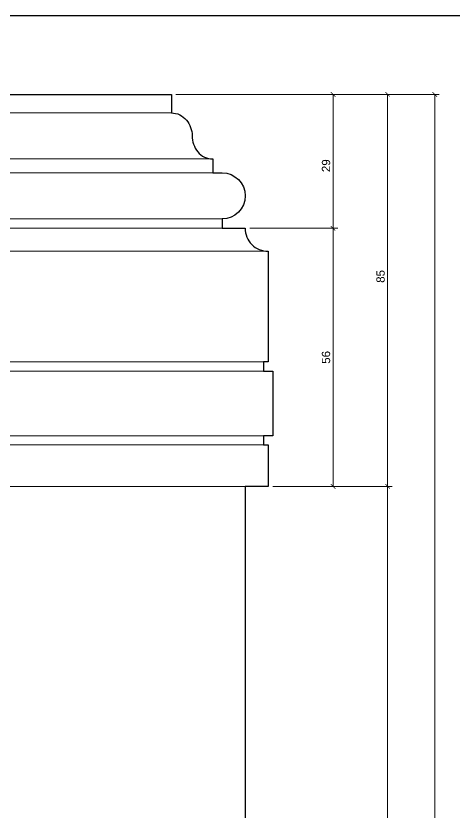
# Model space of a CAD drawing. Header units: inches. Extents: x 232 to 727, y -715 to -385.
# Drawn here: x 501.4 to 596.5, y -557.3 to -384.6 of the extents above; entities that cross this region are included whole.
import ezdxf

# ---------------------------------------------------------------- set-up
doc = ezdxf.new("R2010")
doc.units = ezdxf.units.IN
doc.header["$MEASUREMENT"] = 0
doc.styles.get("Standard").update_dxf_attribs({"font": 'arial.ttf'})
doc.dimstyles.new('M_1', dxfattribs={"dimtxt": 1.8, "dimasz": 1, "dimexe": 1, "dimexo": 1, "dimgap": 0.6, "dimtad": 1, "dimdec": 0, "dimdsep": 46, "dimtxsty": 'Standard', "dimblk": 'ARCHTICK', "dimcen": -5, "dimclrd": 7, "dimclre": 7, "dimclrt": 7, "dimadec": 0, "dimazin": 0, "dimtfac": 1, "dimtdec": 0, "dimtmove": 0, "dimatfit": 3, "dimfxl": 1, "dimtolj": 1, "dimtzin": 0, "dimlwd": 5, "dimlwe": 5, "dimarcsym": 0})

# ---------------------------------------------------------------- blocks, each defined once
blk = doc.blocks.new('_ArchTick')
at = {"color": 0, "linetype": 'ByBlock', "const_width": 0.15}
blk.add_lwpolyline([(-0.5, -0.5), (0.5, 0.5)], dxfattribs=at)
blk = doc.blocks.new('*D31')
at = {"color": 7, "lineweight": 5, "ltscale": 1000, "transparency": 16777216}
for p, q in [((552.13, -430.66), (571.21, -430.66)), ((570.21, -430.66), (570.21, -486.63)), ((557.13, -486.63), (571.21, -486.63))]:
    blk.add_line(p, q, dxfattribs=at)
at = {"layer": 'Defpoints', "color": 0, "ltscale": 1000, "transparency": 16777216}
for p in [(551.13, -430.66), (556.13, -486.63), (570.21, -486.63)]:
    blk.add_point(p, dxfattribs=at)
at = {"color": 7, "lineweight": 5, "ltscale": 1000, "transparency": 16777216}
for p, rotation in [((570.21, -430.66), 90), ((570.21, -486.63), 270)]:
    blk.add_blockref('_ArchTick', p, dxfattribs=dict(at, rotation=rotation))
at = {"color": 7, "ltscale": 1000, "transparency": 16777216, "insert": (568.69, -458.65), "char_height": 1.8, "attachment_point": 5, "rotation": 90}
blk.add_mtext('\\A1;56', dxfattribs=at)
blk = doc.blocks.new('*D30')
at = {"color": 7, "lineweight": 5, "ltscale": 1000, "transparency": 16777216}
for p, q in [((536.14, -401.63), (571.21, -401.63)), ((570.21, -401.63), (570.21, -430.66)), ((552.13, -430.66), (571.21, -430.66))]:
    blk.add_line(p, q, dxfattribs=at)
at = {"layer": 'Defpoints', "color": 0, "ltscale": 1000, "transparency": 16777216}
for p in [(535.14, -401.63), (551.13, -430.66), (570.21, -430.66)]:
    blk.add_point(p, dxfattribs=at)
at = {"color": 7, "lineweight": 5, "ltscale": 1000, "transparency": 16777216}
for p, rotation in [((570.21, -401.63), 90), ((570.21, -430.66), 270)]:
    blk.add_blockref('_ArchTick', p, dxfattribs=dict(at, rotation=rotation))
at = {"color": 7, "ltscale": 1000, "transparency": 16777216, "insert": (568.69, -417.09), "char_height": 1.8, "attachment_point": 5, "rotation": 90}
blk.add_mtext('\\A1;29', dxfattribs=at)
blk = doc.blocks.new('*D29')
at = {"color": 7, "lineweight": 5, "ltscale": 1000, "transparency": 16777216}
for p, q in [((557.13, -486.63), (583.04, -486.63)), ((582.04, -486.63), (582.04, -701.63)), ((552.14, -701.63), (583.04, -701.63))]:
    blk.add_line(p, q, dxfattribs=at)
at = {"layer": 'Defpoints', "color": 0, "ltscale": 1000, "transparency": 16777216}
for p in [(556.13, -486.63), (551.14, -701.63), (582.04, -701.63)]:
    blk.add_point(p, dxfattribs=at)
at = {"color": 7, "lineweight": 5, "ltscale": 1000, "transparency": 16777216}
for p, rotation in [((582.04, -486.63), 90), ((582.04, -701.63), 270)]:
    blk.add_blockref('_ArchTick', p, dxfattribs=dict(at, rotation=rotation))
at = {"color": 7, "ltscale": 1000, "transparency": 16777216, "insert": (580.52, -594.13), "char_height": 1.8, "attachment_point": 5, "rotation": 90}
blk.add_mtext('\\A1;215', dxfattribs=at)
blk = doc.blocks.new('*D28')
at = {"color": 7, "lineweight": 5, "ltscale": 1000, "transparency": 16777216}
for p, q in [((536.14, -401.63), (583.04, -401.63)), ((582.04, -401.63), (582.04, -486.63)), ((557.13, -486.63), (583.04, -486.63))]:
    blk.add_line(p, q, dxfattribs=at)
at = {"layer": 'Defpoints', "color": 0, "ltscale": 1000, "transparency": 16777216}
for p in [(535.14, -401.63), (556.13, -486.63), (582.04, -486.63)]:
    blk.add_point(p, dxfattribs=at)
at = {"color": 7, "lineweight": 5, "ltscale": 1000, "transparency": 16777216}
for p, rotation in [((582.04, -401.63), 90), ((582.04, -486.63), 270)]:
    blk.add_blockref('_ArchTick', p, dxfattribs=dict(at, rotation=rotation))
at = {"color": 7, "ltscale": 1000, "transparency": 16777216, "insert": (580.52, -441.09), "char_height": 1.8, "attachment_point": 5, "rotation": 90}
blk.add_mtext('\\A1;85', dxfattribs=at)
blk = doc.blocks.new('*D22')
at = {"color": 7, "lineweight": 5, "ltscale": 1000, "transparency": 16777216}
for p, q in [((536.14, -401.63), (593.25, -401.63)), ((592.25, -401.63), (592.25, -701.63)), ((552.14, -701.63), (593.25, -701.63))]:
    blk.add_line(p, q, dxfattribs=at)
at = {"layer": 'Defpoints', "color": 0, "ltscale": 1000, "transparency": 16777216}
for p in [(535.14, -401.63), (551.14, -701.63), (592.25, -701.63)]:
    blk.add_point(p, dxfattribs=at)
at = {"color": 7, "lineweight": 5, "ltscale": 1000, "transparency": 16777216}
for p, rotation in [((592.25, -401.63), 90), ((592.25, -701.63), 270)]:
    blk.add_blockref('_ArchTick', p, dxfattribs=dict(at, rotation=rotation))
at = {"color": 7, "ltscale": 1000, "transparency": 16777216, "insert": (590.73, -566.9), "char_height": 1.8, "attachment_point": 5, "rotation": 90}
blk.add_mtext('\\A1;300', dxfattribs=at)

msp = doc.modelspace()

# ---------------------------------------------------------------- linework, layer by layer
at = {"color": 7, "lineweight": 15, "ltscale": 1000}
for p, q in [((415.89, -405.63), (535.14, -405.63)), ((424.94, -415.63), (544.13, -415.63)), ((544.13, -418.63), (424.94, -418.63)), ((426.94, -428.63), (546.14, -428.63)), ((546.14, -430.63), (426.94, -430.63)), ((436.89, -435.63), (556.13, -435.63)), ((436.89, -459.63), (555.44, -459.63)), ((437.89, -461.63), (556.13, -461.63)), ((437.89, -475.63), (556.77, -475.63)), ((436.89, -477.63), (555.63, -477.63)), ((436.89, -486.63), (551.14, -486.63))]:
    msp.add_line(p, q, dxfattribs=at)
at = {"color": 6, "ltscale": 1000}
msp.add_lwpolyline([(232.21, -714.61), (727.21, -714.61), (727.21, -384.61), (232.21, -384.61)], close=True, dxfattribs=at)
at = {"color": 7}
msp.add_lwpolyline([(411.89, -401.63), (535.14, -401.63), (535.14, -405.63, -0.220477), (538.4, -407.19, -0.175789), (539.64, -410.6, 0.17915), (540.87, -414.07, 0.220467), (544.13, -415.63), (544.13, -418.63), (546.14, -418.63, -0.999984), (546.14, -428.63), (546.14, -430.63), (551.13, -430.63, 0.417667), (556.13, -435.63), (556.13, -459.63), (555.13, -459.63), (555.13, -461.63), (557.13, -461.63), (557.14, -475.63), (555.13, -475.63), (555.13, -477.63), (556.13, -477.63), (556.13, -486.63), (551.14, -486.63), (551.14, -701.63)], format="xyb", dxfattribs=at)

# ---------------------------------------------------------------- dimensions: what is measured, and where the dimension line sits
at = {"color": 7, "ltscale": 1000}
for base, p2, picture, middle in [((570.21, -430.66), (551.13, -430.66), '*D30', (570.21, -417.09)), ((582.04, -486.63), (556.13, -486.63), '*D28', (582.04, -441.09))]:
    dim = msp.add_linear_dim(base=base, p1=(535.14, -401.63), p2=p2, angle=90, dimstyle='M_1', dxfattribs=at)
    dim.commit()
    dim.dimension.update_dxf_attribs({"geometry": picture, "text_midpoint": middle, "dimtype": 128})
at = {"color": 5, "ltscale": 1000}
dim = msp.add_linear_dim(base=(592.25, -701.63), p1=(535.14, -401.63), p2=(551.14, -701.63), angle=90, dimstyle='M_1', dxfattribs=at)
dim.commit()
dim.dimension.update_dxf_attribs({"geometry": '*D22', "text_midpoint": (592.25, -566.9), "dimtype": 128})
at = {"color": 7, "ltscale": 1000}
for base, p1, p2, picture, middle in [((570.21, -486.63), (551.13, -430.66), (556.13, -486.63), '*D31', (568.69, -458.65)), ((582.04, -701.63), (556.13, -486.63), (551.14, -701.63), '*D29', (580.52, -594.13))]:
    dim = msp.add_linear_dim(base=base, p1=p1, p2=p2, angle=90, dimstyle='M_1', dxfattribs=at)
    dim.commit()
    dim.dimension.update_dxf_attribs({"geometry": picture, "text_midpoint": middle})

doc.saveas('drawing.dxf')
